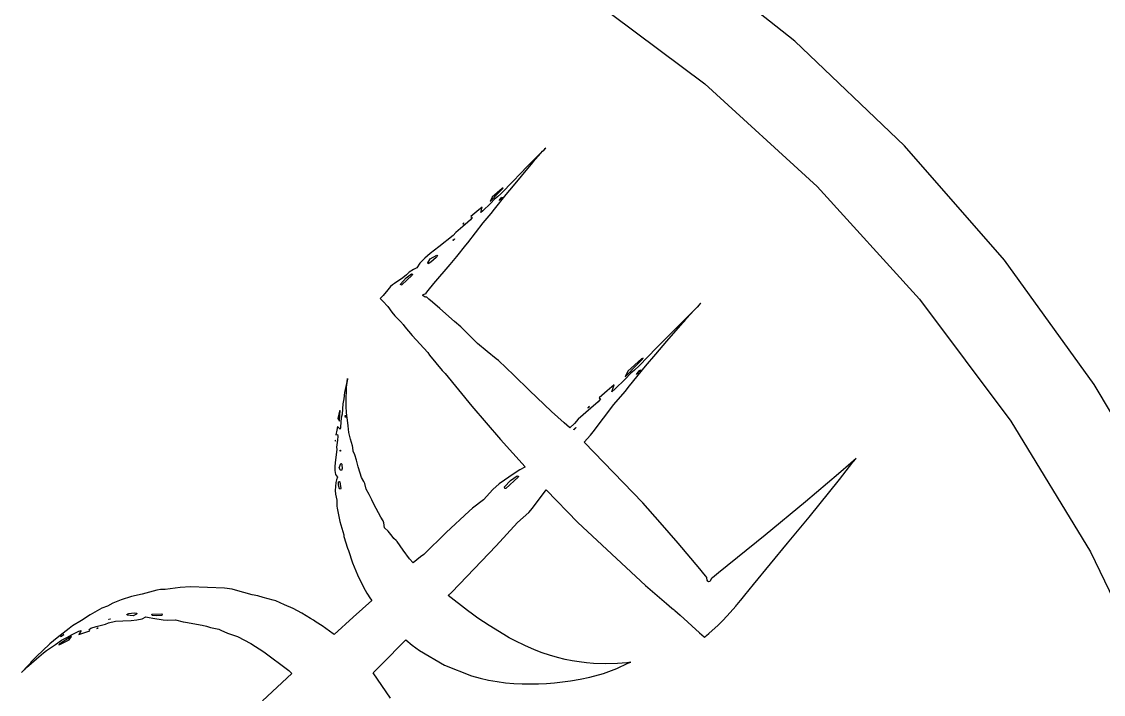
# Model space of a CAD drawing. Extents: x 0 to 792, y 0 to 189.
# Drawn here: x 407.72 to 447.43, y 116.8 to 141.48 of the extents above; entities that cross this region are included whole.
import ezdxf

# ---------------------------------------------------------------- set-up
doc = ezdxf.new("R2010")
doc.units = 0

msp = doc.modelspace()

# ---------------------------------------------------------------- linework, layer by layer
at = {"layer": 'Layer 1'}
for p, q in [((436.106515, 140.757362), (431.772837, 144.198294)), ((428.316343, 142.542474), (432.795144, 139.191165)), ((440.125463, 136.927117), (436.106515, 140.757362)), ((432.795144, 139.191165), (436.927575, 135.434562)), ((426.732752, 136.611155), (426.306286, 136.183123)), ((426.578185, 136.429985), (426.782085, 136.65138)), ((426.843471, 136.721275), (426.732752, 136.611155)), ((426.782085, 136.65138), (426.843471, 136.721275)), ((426.843372, 136.721691), (426.848452, 136.726802)), ((426.843597, 136.722022), (426.843372, 136.721691)), ((426.86, 136.739), (426.843597, 136.722022)), ((426.848452, 136.726802), (426.86, 136.739)), ((426.917771, 136.799281), (426.859805, 136.738202)), ((426.859805, 136.738202), (426.912601, 136.792671)), ((426.912601, 136.792671), (426.957, 136.84)), ((426.957, 136.84), (426.917771, 136.799281)), ((426.957, 136.84), (426.957, 136.84)), ((443.798908, 132.725853), (440.125463, 136.927117)), ((426.064698, 135.810231), (426.48653, 136.304368)), ((426.48653, 136.304368), (426.525579, 136.353164)), ((426.525579, 136.353164), (426.578185, 136.429985)), ((425.771387, 135.458018), (426.064698, 135.810231)), ((426.011821, 135.882839), (425.774314, 135.641333)), ((426.306286, 136.183123), (426.011821, 135.882839)), ((425.774314, 135.641333), (425.312881, 135.156758)), ((425.502167, 135.132616), (425.771387, 135.458018)), ((436.927575, 135.434562), (440.684174, 131.302126)), ((424.92151, 134.875334), (425.24, 135.208)), ((424.988151, 135.032024), (424.92151, 134.875334)), ((425.357746, 135.359912), (424.988151, 135.032024)), ((425.075597, 134.595288), (425.502167, 135.132616)), ((425.18447, 135.046722), (425.082588, 134.963721)), ((425.312881, 135.156758), (425.18447, 135.046722)), ((425.24, 135.208), (425.375817, 135.341364)), ((425.24, 135.208), (425.24, 135.208)), ((425.349464, 135.015107), (425.250553, 134.91364)), ((425.250553, 134.91364), (425.328, 135.014)), ((425.328, 135.014), (425.328227, 135.013871)), ((425.328227, 135.013871), (425.364986, 135.039751)), ((425.364986, 135.039751), (425.349464, 135.015107)), ((425.399473, 135.379444), (425.357746, 135.359912)), ((425.375817, 135.341364), (425.399473, 135.379444)), ((424.625129, 134.670777), (424.434398, 134.513181)), ((424.572582, 134.470484), (424.625129, 134.670777)), ((424.928825, 134.804226), (424.655214, 134.542606)), ((425.082588, 134.963721), (424.928825, 134.804226)), ((424.260812, 134.289726), (424.200682, 134.209857)), ((424.434398, 134.513181), (424.21527, 134.326652)), ((424.21527, 134.326652), (424.260812, 134.289726)), ((424.655214, 134.542606), (424.572582, 134.470484)), ((424.658814, 134.096864), (424.957707, 134.445027)), ((424.957707, 134.445027), (425.075597, 134.595288)), ((424.000022, 134.038413), (423.657754, 133.744236)), ((423.93147, 134.074691), (423.91115, 134.051117)), ((423.91115, 134.051117), (423.946676, 134.072383)), ((423.957, 134.092), (423.93147, 134.074691)), ((423.946676, 134.072383), (423.957, 134.092)), ((423.957, 134.092), (423.957, 134.092)), ((424.200682, 134.209857), (424.000022, 134.038413)), ((424.379928, 133.73345), (424.658814, 134.096864)), ((423.559089, 133.632476), (423.03334, 133.221843)), ((423.552456, 133.462392), (423.605, 133.513)), ((423.554886, 133.449861), (423.552456, 133.462392)), ((423.608917, 133.500472), (423.554886, 133.449861)), ((423.657754, 133.744236), (423.559089, 133.632476)), ((423.605, 133.513), (423.608917, 133.500472)), ((424.100074, 133.366742), (424.379928, 133.73345)), ((423.03334, 133.221843), (422.717178, 132.976217)), ((423.697036, 132.863949), (424.02824, 133.276733)), ((424.02824, 133.276733), (424.100074, 133.366742)), ((422.519831, 132.806173), (422.341588, 132.620389)), ((422.717178, 132.976217), (422.519831, 132.806173)), ((422.631808, 132.633359), (422.721033, 132.774306)), ((422.632, 132.634), (422.631808, 132.633359)), ((422.638369, 132.586459), (422.632, 132.634)), ((422.74646, 132.648443), (422.638369, 132.586459)), ((422.721033, 132.774306), (422.963941, 132.907752)), ((422.93606, 132.819803), (422.74646, 132.648443)), ((422.96536, 132.849888), (422.93606, 132.819803)), ((422.963941, 132.907752), (422.983846, 132.902311)), ((422.983846, 132.902311), (422.96536, 132.849888)), ((423.451204, 132.568042), (423.697036, 132.863949)), ((447.09608, 128.171863), (443.798908, 132.725853)), ((421.900778, 132.236206), (421.848821, 132.189552)), ((421.94632, 132.281291), (421.900778, 132.236206)), ((422.100619, 132.378965), (421.94632, 132.281291)), ((422.232168, 132.448778), (422.100619, 132.378965)), ((422.341588, 132.620389), (422.232168, 132.448778)), ((422.847647, 131.866686), (423.451204, 132.568042)), ((421.408753, 131.868341), (421.33213, 131.816412)), ((421.712336, 132.077123), (421.408753, 131.868341)), ((421.624995, 131.852792), (421.839537, 132.075423)), ((421.637597, 131.811664), (421.624995, 131.852792)), ((422.060046, 132.18035), (421.672801, 131.822874)), ((421.848821, 132.189552), (421.712336, 132.077123)), ((421.839537, 132.075423), (421.928556, 132.148451)), ((421.928556, 132.148451), (422.028003, 132.222057)), ((422.028003, 132.222057), (422.070054, 132.209693)), ((422.070054, 132.209693), (422.06, 132.181)), ((422.06, 132.181), (422.060046, 132.18035)), ((422.643191, 131.615537), (422.847647, 131.866686)), ((421.166858, 131.635329), (420.995363, 131.430834)), ((421.265807, 131.758556), (421.166858, 131.635329)), ((421.33213, 131.816412), (421.265807, 131.758556)), ((421.672801, 131.822874), (421.637597, 131.811664)), ((422.442176, 131.42736), (422.453016, 131.459508)), ((422.453016, 131.459508), (422.500635, 131.475744)), ((422.500635, 131.475744), (422.52728, 131.48786)), ((422.52728, 131.48786), (422.557365, 131.504759)), ((422.557365, 131.504759), (422.56122, 131.507313)), ((422.56122, 131.507313), (422.563548, 131.50921)), ((422.563548, 131.50921), (422.569647, 131.517451)), ((422.569647, 131.517451), (422.594107, 131.550256)), ((422.594107, 131.550256), (422.643191, 131.615537)), ((420.895792, 131.328545), (420.884427, 131.315769)), ((420.884427, 131.315769), (420.895112, 131.303157)), ((420.895112, 131.303157), (420.921923, 131.278183)), ((420.995363, 131.430834), (420.895792, 131.328545)), ((420.921923, 131.278183), (420.98196, 131.229138)), ((420.98196, 131.229138), (421.164419, 131.02876)), ((422.511394, 131.384005), (422.442176, 131.42736)), ((422.533689, 131.37634), (422.511394, 131.384005)), ((422.551452, 131.372877), (422.533689, 131.37634)), ((422.583411, 131.367026), (422.551452, 131.372877)), ((422.58949, 131.36579), (422.583411, 131.367026)), ((422.604493, 131.355732), (422.58949, 131.36579)), ((422.672142, 131.297622), (422.604493, 131.355732)), ((422.807422, 131.181485), (422.672142, 131.297622)), ((423.077158, 130.948223), (422.807422, 131.181485)), ((432.594971, 131.089611), (432.516604, 131.008258)), ((432.516604, 131.008258), (432.587594, 131.080955)), ((432.587594, 131.080955), (432.649, 131.145)), ((432.649, 131.145), (432.594971, 131.089611)), ((432.649, 131.145), (432.649, 131.145)), ((440.684174, 131.302126), (444.035479, 126.823319)), ((421.164419, 131.02876), (421.306241, 130.815033)), ((421.306241, 130.815033), (421.418616, 130.681751)), ((421.418616, 130.681751), (421.652375, 130.448901)), ((423.615228, 130.480544), (423.077158, 130.948223)), ((432.341018, 130.831827), (431.757101, 130.24603)), ((432.124467, 130.588836), (432.406649, 130.888782)), ((432.492309, 130.982663), (432.341018, 130.831827)), ((432.406649, 130.888782), (432.492309, 130.982663)), ((432.492438, 130.98286), (432.499466, 130.989783)), ((432.49283, 130.983272), (432.492438, 130.98286)), ((432.517, 131.008), (432.49283, 130.983272)), ((432.499466, 130.989783), (432.517, 131.008)), ((421.652375, 130.448901), (421.674301, 130.424833)), ((421.674301, 130.424833), (421.691547, 130.40505)), ((421.691547, 130.40505), (421.725476, 130.364909)), ((421.725476, 130.364909), (421.791694, 130.283308)), ((421.791694, 130.283308), (422.060121, 129.960119)), ((423.847522, 130.277118), (423.615228, 130.480544)), ((423.947403, 130.167658), (423.847522, 130.277118)), ((431.757101, 130.24603), (431.353219, 129.835801)), ((431.40552, 129.756507), (431.993149, 130.422748)), ((431.993149, 130.422748), (432.048182, 130.487865)), ((432.048182, 130.487865), (432.124467, 130.588836)), ((422.060121, 129.960119), (422.627864, 129.334678)), ((424.455801, 129.67014), (423.947403, 130.167658)), ((424.810836, 129.377693), (424.455801, 129.67014)), ((431.027639, 129.505771), (430.393356, 128.845216)), ((430.997557, 129.280997), (431.40552, 129.756507)), ((431.353219, 129.835801), (431.027639, 129.505771)), ((422.627864, 129.334678), (422.691002, 129.240466)), ((422.691002, 129.240466), (423.159135, 128.678903)), ((425.139134, 129.112368), (424.810836, 129.377693)), ((425.230317, 129.042719), (425.139134, 129.112368)), ((430.475271, 129.102838), (429.972727, 128.650572)), ((430.309, 128.9), (430.495035, 129.082315)), ((430.529489, 129.132429), (430.475271, 129.102838)), ((430.495035, 129.082315), (430.529489, 129.132429)), ((430.623717, 128.840846), (430.997557, 129.280997)), ((423.159135, 128.678903), (423.266266, 128.568534)), ((425.788933, 128.513632), (425.230317, 129.042719)), ((429.870252, 128.447395), (430.309, 128.9)), ((430.032233, 128.113032), (430.623717, 128.840846)), ((430.22012, 128.692071), (430.083005, 128.576098)), ((430.393356, 128.845216), (430.22012, 128.692071)), ((430.420653, 128.67407), (430.285847, 128.534607)), ((430.285847, 128.534607), (430.394, 128.67)), ((430.309, 128.9), (430.309, 128.9)), ((430.394, 128.67), (430.394257, 128.669701)), ((430.394257, 128.669701), (430.442909, 128.706793)), ((430.442909, 128.706793), (430.420653, 128.67407)), ((419.670124, 128.291002), (419.650569, 128.205856)), ((419.664613, 128.23891), (419.670124, 128.291002)), ((419.672, 128.304), (419.66946, 128.290894)), ((419.66946, 128.290648), (419.670366, 128.294599)), ((419.66946, 128.290894), (419.66946, 128.290648)), ((419.670366, 128.294599), (419.672, 128.304)), ((419.680056, 128.350927), (419.671926, 128.304522)), ((419.671926, 128.304522), (419.680006, 128.346147)), ((419.680006, 128.346147), (419.686, 128.382)), ((419.686, 128.382), (419.680056, 128.350927)), ((419.686, 128.382), (419.686, 128.382)), ((423.266266, 128.568534), (424.241007, 127.376504)), ((426.367062, 127.948528), (425.788933, 128.513632)), ((429.871903, 128.358333), (429.498724, 127.99896)), ((429.972727, 128.650572), (429.870252, 128.447395)), ((430.083005, 128.576098), (429.871903, 128.358333)), ((419.577612, 127.875744), (419.543314, 127.642976)), ((419.650569, 128.205856), (419.577612, 127.875744)), ((419.629405, 127.620887), (419.644572, 127.983638)), ((419.639845, 128.072247), (419.664613, 128.23891)), ((419.645439, 128.018752), (419.639845, 128.072247)), ((419.644572, 127.983638), (419.645439, 128.018752)), ((427.173983, 127.177935), (426.367062, 127.948528)), ((429.215737, 127.939448), (428.917214, 127.682694)), ((429.474574, 128.157462), (429.215737, 127.939448)), ((429.386707, 127.899141), (429.474574, 128.157462)), ((429.498724, 127.99896), (429.386707, 127.899141)), ((429.460011, 127.432437), (429.868951, 127.909268)), ((429.868951, 127.909268), (430.032233, 128.113032)), ((449.986209, 123.283438), (447.09608, 128.171863)), ((419.543314, 127.642976), (419.516503, 127.455459)), ((419.631437, 127.365781), (419.629405, 127.620887)), ((428.887459, 127.532682), (428.614344, 127.296462)), ((428.971945, 127.639833), (428.887459, 127.532682)), ((428.917214, 127.682694), (428.971945, 127.639833)), ((419.386135, 127.19285), (419.330786, 126.917469)), ((419.386, 126.824), (419.400125, 127.083142)), ((419.404011, 127.215518), (419.386135, 127.19285)), ((419.400125, 127.083142), (419.411891, 127.189802)), ((419.411891, 127.189802), (419.404011, 127.215518)), ((419.4888, 127.082644), (419.467091, 126.990163)), ((419.516503, 127.455459), (419.4888, 127.082644)), ((419.644964, 127.13161), (419.631437, 127.365781)), ((419.688257, 126.754844), (419.644964, 127.13161)), ((424.241007, 127.376504), (425.292997, 126.146224)), ((427.630105, 126.763419), (427.173983, 127.177935)), ((428.614344, 127.296462), (428.147447, 126.892168)), ((428.528507, 127.337932), (428.500234, 127.306114)), ((428.500234, 127.306114), (428.547957, 127.336199)), ((428.563, 127.362), (428.528507, 127.337932)), ((428.547957, 127.336199), (428.563, 127.362)), ((428.563, 127.362), (428.563, 127.362)), ((429.0769, 126.936485), (429.460011, 127.432437)), ((419.330786, 126.917469), (419.386, 126.824)), ((419.386, 126.824), (419.386, 126.824)), ((419.439498, 126.794733), (419.423146, 126.58356)), ((419.446969, 126.918453), (419.439498, 126.794733)), ((419.467091, 126.990163), (419.446969, 126.918453)), ((419.595492, 127.021873), (419.605404, 127.045447)), ((419.604902, 126.951566), (419.595492, 127.021873)), ((419.605, 126.952), (419.604902, 126.951566)), ((419.61034, 127.029293), (419.605, 126.952)), ((419.605404, 127.045447), (419.61034, 127.029293)), ((419.708112, 126.650741), (419.688257, 126.754844)), ((427.830274, 126.582992), (427.630105, 126.763419)), ((428.010662, 126.740999), (427.838063, 126.575242)), ((428.147447, 126.892168), (428.010662, 126.740999)), ((428.693953, 126.434435), (429.0769, 126.936485)), ((444.035479, 126.823319), (446.952029, 122.0276)), ((419.284951, 126.488276), (419.257031, 126.325488)), ((419.257031, 126.325488), (419.315451, 126.328372)), ((419.312521, 126.627327), (419.284951, 126.488276)), ((419.327773, 126.272241), (419.309197, 126.123228)), ((419.413926, 126.522566), (419.312521, 126.627327)), ((419.315451, 126.328372), (419.327773, 126.272241)), ((419.423146, 126.58356), (419.413926, 126.522566)), ((419.735642, 126.402476), (419.708112, 126.650741)), ((419.792454, 126.15825), (419.735642, 126.402476)), ((427.838063, 126.575242), (427.830274, 126.582992)), ((427.990683, 126.519722), (428.062, 126.589)), ((427.993031, 126.503482), (427.990683, 126.519722)), ((428.066843, 126.572884), (427.993031, 126.503482)), ((428.062, 126.589), (428.062537, 126.589041)), ((428.062537, 126.589041), (428.066843, 126.572884)), ((428.366726, 126.047509), (428.596237, 126.31054)), ((428.596237, 126.31054), (428.693953, 126.434435)), ((419.240066, 126.126949), (419.234791, 126.109641)), ((419.234791, 126.109641), (419.237695, 126.09192)), ((419.237695, 126.09192), (419.247, 126.115)), ((419.247, 126.115), (419.240066, 126.126949)), ((419.247, 126.115), (419.247, 126.115)), ((419.309197, 126.123228), (419.283797, 125.866722)), ((419.862123, 125.916168), (419.792454, 126.15825)), ((419.87701, 125.855916), (419.862123, 125.916168)), ((425.292997, 126.146224), (426.20165, 125.140634)), ((430.525856, 123.828459), (428.366726, 126.047509)), ((419.295912, 125.782564), (419.244523, 125.399617)), ((419.283797, 125.866722), (419.295912, 125.782564)), ((419.413403, 125.718403), (419.413383, 125.759368)), ((419.413383, 125.759368), (419.425126, 125.75665)), ((419.424065, 125.715107), (419.413403, 125.718403)), ((419.425126, 125.75665), (419.424065, 125.715107)), ((419.896001, 125.717029), (419.87701, 125.855916)), ((419.952389, 125.582347), (419.896001, 125.717029)), ((420.007275, 125.385269), (419.952389, 125.582347)), ((419.244523, 125.399617), (419.217178, 125.166685)), ((419.217178, 125.166685), (419.218239, 125.015434)), ((419.370237, 125.105238), (419.431219, 125.264154)), ((419.421195, 125.019188), (419.370237, 125.105238)), ((419.431219, 125.264154), (419.448468, 125.271904)), ((419.448468, 125.271904), (419.475059, 125.246681)), ((419.475059, 125.246681), (419.477882, 125.223353)), ((419.477882, 125.223353), (419.482679, 125.079852)), ((420.073471, 125.150522), (420.007275, 125.385269)), ((420.141802, 124.917754), (420.073471, 125.150522)), ((426.18735, 125.127776), (426.006655, 125.032905)), ((426.20165, 125.140634), (426.18735, 125.127776)), ((438.162118, 125.282767), (437.700702, 124.88449)), ((437.741378, 124.68057), (438.227624, 125.313594)), ((438.350299, 125.45758), (438.162118, 125.282767)), ((438.227624, 125.313594), (438.350299, 125.45758)), ((419.218239, 125.015434), (419.24724, 124.869297)), ((419.24724, 124.869297), (419.308999, 124.763297)), ((419.308999, 124.763297), (419.279182, 124.674772)), ((419.461214, 125.008636), (419.421195, 125.019188)), ((419.482679, 125.079852), (419.461, 125.009)), ((419.461, 125.009), (419.461214, 125.008636)), ((420.200818, 124.758581), (420.141802, 124.917754)), ((420.280404, 124.604364), (420.200818, 124.758581)), ((425.793812, 124.900859), (425.244656, 124.521045)), ((425.947944, 124.764318), (425.493866, 124.352522)), ((425.671115, 124.648265), (425.904665, 124.820864)), ((426.006655, 125.032905), (425.793812, 124.900859)), ((425.904665, 124.820864), (425.961956, 124.804213)), ((425.961956, 124.804213), (425.947944, 124.764318)), ((437.700702, 124.88449), (436.499812, 123.86489)), ((419.256421, 124.565552), (419.230849, 124.27418)), ((419.279182, 124.674772), (419.256421, 124.565552)), ((419.348164, 124.469247), (419.352459, 124.593049)), ((419.384091, 124.337695), (419.348164, 124.469247)), ((419.352459, 124.593049), (419.388336, 124.612088)), ((419.424807, 124.33003), (419.384091, 124.337695)), ((419.388336, 124.612088), (419.404335, 124.598984)), ((419.404335, 124.598984), (419.438766, 124.345196)), ((419.425, 124.33), (419.424807, 124.33003)), ((419.438766, 124.345196), (419.425, 124.33)), ((420.317559, 124.532242), (420.280404, 124.604364)), ((420.37231, 124.32725), (420.317559, 124.532242)), ((420.472829, 124.13215), (420.37231, 124.32725)), ((425.017656, 124.318856), (424.668708, 123.936488)), ((425.244656, 124.521045), (425.017656, 124.318856)), ((425.458114, 124.34865), (425.448, 124.414)), ((425.448, 124.414), (425.448566, 124.41327)), ((425.448566, 124.41327), (425.671115, 124.648265)), ((425.493866, 124.352522), (425.458114, 124.34865)), ((426.475056, 123.635685), (426.968944, 124.302576)), ((426.968944, 124.302576), (428.134904, 123.107906)), ((436.628248, 123.29517), (437.741378, 124.68057)), ((419.230849, 124.27418), (419.235364, 124.141476)), ((419.235364, 124.141476), (419.29164, 123.926674)), ((419.29164, 123.926674), (419.292083, 123.700913)), ((420.571324, 123.937547), (420.472829, 124.13215)), ((420.650081, 123.773932), (420.571324, 123.937547)), ((424.668708, 123.936488), (424.266, 123.625745)), ((419.292083, 123.700913), (419.297047, 123.63217)), ((419.297047, 123.63217), (419.351448, 123.38778)), ((420.737195, 123.614522), (420.650081, 123.773932)), ((420.911286, 123.299576), (420.737195, 123.614522)), ((424.146174, 123.525435), (423.309312, 122.739345)), ((424.266, 123.625745), (424.146174, 123.525435)), ((426.34165, 123.474051), (426.475056, 123.635685)), ((431.162981, 123.104932), (430.525856, 123.828459)), ((436.499812, 123.86489), (435.018802, 122.63437)), ((419.351448, 123.38778), (419.4001, 123.140918)), ((419.4001, 123.140918), (419.546322, 122.656176)), ((420.993051, 123.167284), (420.911286, 123.299576)), ((421.016676, 123.096974), (420.993051, 123.167284)), ((421.044362, 122.913578), (421.016676, 123.096974)), ((425.531701, 122.671313), (425.91679, 123.098357)), ((425.91679, 123.098357), (426.34165, 123.474051)), ((428.134904, 123.107906), (430.618804, 120.796376)), ((431.825, 122.350742), (431.162981, 123.104932)), ((435.833319, 122.347446), (436.628248, 123.29517)), ((421.177571, 122.780874), (421.044362, 122.913578)), ((421.322557, 122.600198), (421.177571, 122.780874)), ((423.309312, 122.739345), (422.47919, 121.936195)), ((419.546322, 122.656176), (419.553194, 122.586359)), ((419.553194, 122.586359), (419.676048, 122.159233)), ((421.380768, 122.513158), (421.322557, 122.600198)), ((421.463699, 122.442038), (421.380768, 122.513158)), ((421.506032, 122.402062), (421.463699, 122.442038)), ((421.723481, 122.092803), (421.506032, 122.402062)), ((425.137934, 122.247811), (425.531701, 122.671313)), ((432.614302, 121.40104), (431.825, 122.350742)), ((435.018802, 122.63437), (433.305922, 121.2535)), ((434.580669, 120.823726), (435.833319, 122.347446)), ((419.676048, 122.159233), (419.717312, 122.075738)), ((419.717312, 122.075738), (419.86639, 121.626768)), ((421.960658, 121.775055), (421.723481, 122.092803)), ((422.47919, 121.936195), (422.356423, 121.84355)), ((423.791664, 120.840571), (425.137934, 122.247811)), ((446.952029, 122.0276), (449.404363, 116.944433)), ((419.86639, 121.626768), (420.048034, 121.187278)), ((422.091242, 121.62224), (421.960658, 121.775055)), ((422.356423, 121.84355), (422.091242, 121.62224)), ((420.048034, 121.187278), (420.098354, 121.071883)), ((432.761103, 121.221767), (432.614302, 121.40104)), ((432.834441, 121.132088), (432.761103, 121.221767)), ((432.871099, 121.087249), (432.834441, 121.132088)), ((433.159183, 121.135633), (433.085762, 121.076699)), ((433.305922, 121.2535), (433.159183, 121.135633)), ((413.542454, 120.722235), (413.176711, 120.674015)), ((413.913737, 120.748527), (413.542454, 120.722235)), ((415.172907, 120.691738), (413.913737, 120.748527)), ((420.098354, 121.071883), (420.155445, 120.960278)), ((420.155445, 120.960278), (420.272849, 120.737729)), ((420.272849, 120.737729), (420.394004, 120.515595)), ((423.499962, 120.536011), (423.791664, 120.840571)), ((430.618804, 120.796376), (431.395702, 120.13071)), ((432.871663, 121.078347), (432.871099, 121.087249)), ((432.888975, 120.993698), (432.871663, 121.078347)), ((432.905293, 120.949516), (432.888975, 120.993698)), ((432.915142, 120.930395), (432.905293, 120.949516)), ((432.928641, 120.931301), (432.915142, 120.930395)), ((432.988337, 120.945147), (432.928641, 120.931301)), ((433.029569, 121.028233), (432.988337, 120.945147)), ((433.0326, 121.033672), (433.029569, 121.028233)), ((433.049043, 121.047272), (433.0326, 121.033672)), ((433.085762, 121.076699), (433.049043, 121.047272)), ((434.269533, 120.441358), (434.580669, 120.823726)), ((411.756304, 120.38371), (411.379425, 120.261307)), ((412.142014, 120.479665), (411.756304, 120.38371)), ((412.4131, 120.546834), (412.142014, 120.479665)), ((412.687245, 120.619698), (412.4131, 120.546834)), ((412.817795, 120.649289), (412.687245, 120.619698)), ((412.992702, 120.652337), (412.817795, 120.649289)), ((413.176711, 120.674015), (412.992702, 120.652337)), ((415.445167, 120.653246), (415.172907, 120.691738)), ((415.572102, 120.61706), (415.445167, 120.653246)), ((416.183254, 120.448997), (415.572102, 120.61706)), ((416.388576, 120.41767), (416.183254, 120.448997)), ((416.584345, 120.356182), (416.388576, 120.41767)), ((416.951234, 120.258096), (416.584345, 120.356182)), ((420.394004, 120.515595), (420.530599, 120.303432)), ((423.373419, 120.420616), (423.499962, 120.536011)), ((424.088519, 119.880813), (423.373419, 120.420616)), ((434.114328, 120.249966), (434.269533, 120.441358)), ((410.66485, 119.955594), (410.577612, 119.912484)), ((410.872416, 120.037771), (410.66485, 119.955594)), ((411.073214, 120.142698), (410.872416, 120.037771)), ((411.379425, 120.261307), (411.073214, 120.142698)), ((417.051276, 120.231062), (416.951234, 120.258096)), ((417.367336, 120.087394), (417.051276, 120.231062)), ((417.686549, 119.948919), (417.367336, 120.087394)), ((418.00818, 119.77459), (417.686549, 119.948919)), ((420.57519, 120.237082), (419.894555, 119.632562)), ((420.530599, 120.303432), (420.57519, 120.237082)), ((431.395702, 120.13071), (431.592905, 119.967428)), ((431.592905, 119.967428), (431.642237, 119.926627)), ((431.642237, 119.926627), (431.666901, 119.906186)), ((433.615337, 119.67777), (433.936156, 120.034837)), ((433.936156, 120.034837), (433.975949, 120.079098)), ((433.975949, 120.079098), (433.998245, 120.106053)), ((433.998245, 120.106053), (434.036909, 120.154106)), ((434.036909, 120.154106), (434.114328, 120.249966)), ((410.240074, 119.719444), (409.916365, 119.513704)), ((410.577612, 119.912484), (410.240074, 119.719444)), ((410.971202, 119.56247), (410.915381, 119.545819)), ((410.915381, 119.545819), (410.916411, 119.558429)), ((410.916411, 119.558429), (410.97342, 119.574174)), ((410.97342, 119.574174), (410.971, 119.563)), ((410.971, 119.563), (410.971202, 119.56247)), ((411.585981, 119.725755), (411.619723, 119.757736)), ((411.598015, 119.710013), (411.585981, 119.725755)), ((411.820194, 119.679349), (411.598015, 119.710013)), ((411.619723, 119.757736), (411.652396, 119.765401)), ((411.652396, 119.765401), (411.854244, 119.796392)), ((411.743726, 119.514363), (411.94372, 119.537607)), ((411.939173, 119.740343), (411.820194, 119.679349)), ((411.854244, 119.796392), (411.954596, 119.78131)), ((411.954596, 119.78131), (411.939, 119.741)), ((411.939, 119.741), (411.939173, 119.740343)), ((411.94372, 119.537607), (412.138645, 119.575853)), ((412.138645, 119.575853), (412.28358, 119.644998)), ((412.28358, 119.644998), (412.398924, 119.615082)), ((412.398924, 119.615082), (412.539995, 119.591658)), ((412.495667, 119.724767), (412.515705, 119.741003)), ((412.516326, 119.688499), (412.495667, 119.724767)), ((412.515705, 119.741003), (412.865878, 119.751728)), ((412.681175, 119.677701), (412.516326, 119.688499)), ((412.539995, 119.591658), (412.91272, 119.536269)), ((412.86349, 119.696494), (412.681175, 119.677701)), ((412.882949, 119.735985), (412.863, 119.697)), ((412.863, 119.697), (412.86349, 119.696494)), ((412.865878, 119.751728), (412.882949, 119.735985)), ((412.91272, 119.536269), (413.081816, 119.521514)), ((413.081816, 119.521514), (413.367676, 119.532973)), ((413.367676, 119.532973), (413.644759, 119.464641)), ((418.322087, 119.586661), (418.00818, 119.77459)), ((418.430525, 119.521792), (418.322087, 119.586661)), ((418.535938, 119.452225), (418.430525, 119.521792)), ((419.894555, 119.632562), (419.187024, 118.993611)), ((424.276284, 119.736406), (424.088519, 119.880813)), ((424.468759, 119.596201), (424.276284, 119.736406)), ((424.673957, 119.454923), (424.468759, 119.596201)), ((431.666901, 119.906186), (431.679245, 119.896046)), ((431.679245, 119.896046), (431.702077, 119.875359)), ((431.702077, 119.875359), (431.887471, 119.707541)), ((431.887471, 119.707541), (432.609113, 119.056136)), ((433.453248, 119.497343), (433.615337, 119.67777)), ((409.463212, 119.221754), (409.24462, 119.044541)), ((409.590805, 119.315635), (409.463212, 119.221754)), ((409.916365, 119.513704), (409.590805, 119.315635)), ((409.824371, 119.115583), (409.906012, 119.147728)), ((409.906012, 119.147728), (409.825234, 118.99112)), ((410.00931, 119.056071), (410.223751, 119.128193)), ((410.195797, 119.179628), (410.261944, 119.223654)), ((410.223751, 119.128193), (410.195797, 119.179628)), ((410.261944, 119.223654), (410.461193, 119.285391)), ((410.461193, 119.285391), (410.804595, 119.378199)), ((410.494, 119.232), (410.480933, 119.220051)), ((410.480933, 119.220051), (410.505204, 119.223017)), ((410.527057, 119.233651), (410.494, 119.232)), ((410.494, 119.232), (410.494, 119.232)), ((410.505204, 119.223017), (410.527057, 119.233651)), ((410.804595, 119.378199), (410.912892, 119.42279)), ((410.912892, 119.42279), (411.170976, 119.487577)), ((411.170976, 119.487577), (411.432458, 119.491616)), ((411.432458, 119.491616), (411.743726, 119.514363)), ((413.644759, 119.464641), (413.729522, 119.447826)), ((413.729522, 119.447826), (414.348435, 119.338366)), ((414.348435, 119.338366), (414.50182, 119.304737)), ((414.50182, 119.304737), (414.651999, 119.256025)), ((414.651999, 119.256025), (414.958639, 119.194616)), ((414.958639, 119.194616), (415.034275, 119.15563)), ((415.034275, 119.15563), (415.281829, 119.046334)), ((418.746555, 119.312432), (418.535938, 119.452225)), ((419.156928, 119.016773), (418.746555, 119.312432)), ((424.886016, 119.323043), (424.673957, 119.454923)), ((425.415433, 118.990128), (424.886016, 119.323043)), ((432.948519, 119.036505), (433.286421, 119.342383)), ((433.286421, 119.342383), (433.453248, 119.497343)), ((408.885402, 118.762977), (408.756178, 118.648652)), ((409.020064, 118.871034), (408.885402, 118.762977)), ((408.967435, 118.630759), (409.180132, 118.793054)), ((409.24462, 119.044541), (409.020064, 118.871034)), ((409.120764, 118.624282), (409.469, 118.801)), ((409.149135, 118.914375), (409.165425, 118.932099)), ((409.183702, 118.926906), (409.149135, 118.914375)), ((409.165425, 118.932099), (409.263108, 118.993753)), ((409.180132, 118.793054), (409.301487, 118.853554)), ((409.263108, 118.993753), (409.183, 118.927)), ((409.183, 118.927), (409.183702, 118.926906)), ((409.546933, 118.917386), (409.236046, 118.72484)), ((409.301487, 118.853554), (409.399314, 118.893531)), ((409.399314, 118.893531), (409.552089, 118.983373)), ((409.469, 118.801), (409.546933, 118.917386)), ((409.469, 118.801), (409.469, 118.801)), ((409.552089, 118.983373), (409.824371, 119.115583)), ((409.825234, 118.99112), (410.00931, 119.056071)), ((415.281829, 119.046334), (415.534982, 118.958388)), ((415.534982, 118.958388), (415.641216, 118.921544)), ((415.641216, 118.921544), (416.138539, 118.660833)), ((419.187024, 118.993611), (419.156928, 119.016773)), ((421.741681, 118.711893), (421.819594, 118.796955)), ((421.819594, 118.796955), (422.058616, 118.599383)), ((425.517453, 118.928804), (425.415433, 118.990128)), ((425.622298, 118.873742), (425.517453, 118.928804)), ((425.833346, 118.760986), (425.622298, 118.873742)), ((426.186107, 118.590366), (425.833346, 118.760986)), ((432.609113, 119.056136), (432.778105, 118.904061)), ((432.778105, 118.904061), (432.788634, 118.894581)), ((432.788634, 118.894581), (432.799308, 118.901919)), ((432.799308, 118.901919), (432.820678, 118.92111)), ((432.820678, 118.92111), (432.863353, 118.959602)), ((432.863353, 118.959602), (432.948519, 119.036505)), ((408.481012, 118.397503), (408.290487, 118.216415)), ((408.756178, 118.648652), (408.481012, 118.397503)), ((408.525956, 118.320098), (408.629503, 118.406069)), ((408.629503, 118.406069), (408.74229, 118.483465)), ((408.74229, 118.483465), (408.967435, 118.630759)), ((409.107031, 118.646289), (409.083177, 118.619337)), ((409.083177, 118.619337), (409.120764, 118.624282)), ((409.236046, 118.72484), (409.107031, 118.646289)), ((416.138539, 118.660833), (416.609187, 118.365347)), ((416.609187, 118.365347), (417.524012, 117.670587)), ((420.999321, 117.965452), (421.741681, 118.711893)), ((422.058616, 118.599383), (422.322685, 118.412857)), ((422.322685, 118.412857), (423.244562, 117.871123)), ((426.549908, 118.433346), (426.186107, 118.590366)), ((426.822882, 118.328501), (426.549908, 118.433346)), ((407.904173, 117.786238), (408.264997, 118.107689)), ((408.074883, 117.990406), (408.030529, 117.929658)), ((408.108236, 118.028074), (408.074883, 117.990406)), ((408.290487, 118.216415), (408.108236, 118.028074)), ((408.264997, 118.107689), (408.525956, 118.320098)), ((420.621637, 117.591406), (420.999321, 117.965452)), ((427.101827, 118.236762), (426.822882, 118.328501)), ((427.385556, 118.149968), (427.101827, 118.236762)), ((427.674475, 118.080823), (427.385556, 118.149968)), ((427.93119, 118.024114), (427.674475, 118.080823)), ((428.191054, 117.987106), (427.93119, 118.024114)), ((428.453642, 117.952074), (428.191054, 117.987106)), ((428.717689, 117.934765), (428.453642, 117.952074)), ((429.154569, 117.91762), (428.717689, 117.934765)), ((429.563235, 117.745518), (429.977153, 117.943996)), ((429.934148, 117.959493), (429.593752, 117.929324)), ((430.076606, 117.981599), (429.934148, 117.959493)), ((429.977153, 117.943996), (430.076606, 117.981599)), ((407.756167, 117.644174), (407.72, 117.607)), ((407.72, 117.607), (407.752032, 117.638818)), ((407.72, 117.607), (407.72, 117.607)), ((407.752032, 117.638818), (407.7985, 117.686045)), ((407.7985, 117.686045), (407.756167, 117.644174)), ((407.799, 117.686), (407.813187, 117.700012)), ((407.809211, 117.696391), (407.799, 117.686)), ((407.813444, 117.700343), (407.809211, 117.696391)), ((407.813187, 117.700012), (407.813444, 117.700343)), ((407.813422, 117.700516), (407.904173, 117.786238)), ((407.863022, 117.75599), (407.813422, 117.700516)), ((408.030529, 117.929658), (407.863022, 117.75599)), ((417.640223, 117.56706), (416.566793, 116.55859)), ((417.524012, 117.670587), (417.640223, 117.56706)), ((421.255748, 116.655954), (420.621637, 117.591406)), ((423.244562, 117.871123), (424.237425, 117.474187)), ((428.582787, 117.426542), (429.082532, 117.561227)), ((429.082532, 117.561227), (429.563235, 117.745518)), ((429.593752, 117.929324), (429.154569, 117.91762)), ((424.237425, 117.474187), (424.546066, 117.388877)), ((424.546066, 117.388877), (424.858314, 117.320218)), ((424.858314, 117.320218), (425.17324, 117.26961)), ((425.17324, 117.26961), (425.487635, 117.22823)), ((425.487635, 117.22823), (425.790877, 117.204242)), ((425.790877, 117.204242), (426.092595, 117.187839)), ((426.092595, 117.187839), (426.69265, 117.189075)), ((426.69265, 117.189075), (426.989977, 117.203584)), ((426.989977, 117.203584), (427.284854, 117.221717)), ((427.284854, 117.221717), (427.867682, 117.294993)), ((427.867682, 117.294993), (428.227515, 117.360437)), ((428.227515, 117.360437), (428.582787, 117.426542))]:
    msp.add_line(p, q, dxfattribs=at)

doc.saveas('drawing.dxf')
